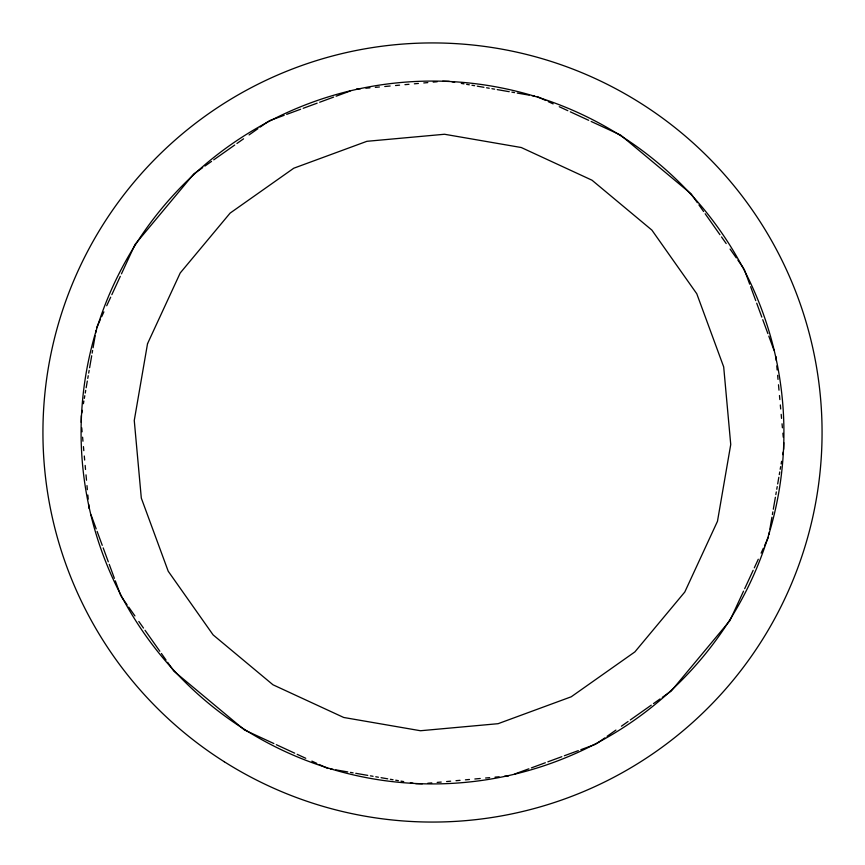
<?xml version="1.0" encoding="UTF-8"?>
<svg xmlns="http://www.w3.org/2000/svg" width="865" height="865" viewBox="0 0 865 865"><rect width="100%" height="100%" fill="white"/><g stroke="black" fill="none" stroke-linecap="round" stroke-linejoin="round"><path stroke-width="1.3" d="M81.332 415.676L81.245 422.38M81.797 413.016L82.251 410.356M83.408 403.696L83.862 401.036M84.327 398.376L84.792 395.716M85.246 393.045L85.711 390.385M86.165 387.725L87.322 381.065M87.776 378.405L88.241 375.745M88.695 373.085L89.16 370.415M89.614 367.755L91.69 355.775M92.144 353.115L92.609 350.455M93.074 347.784L95.139 335.804M95.604 333.144L96.058 330.484M768.942 534.516L769.396 531.856M769.861 529.196L771.926 517.216M772.391 514.545L772.856 511.885M773.31 509.226L775.386 497.245M775.84 494.585L776.305 491.915M776.759 489.255L777.224 486.595M777.678 483.935L778.835 477.275M779.289 474.615L779.754 471.955M780.208 469.284L780.673 466.624M781.138 463.964L781.592 461.305M782.749 454.644L783.203 451.984M783.668 449.324L783.755 442.621M96.523 327.813L100.491 319.239M101.627 316.785L103.886 311.876M106.719 305.745L110.688 297.16M111.823 294.706L120.322 276.313M121.457 273.859L135.059 244.427L193.879 173.854L202.702 167.626M743.543 591.141L729.941 620.573L671.121 691.146L662.298 697.374M744.679 588.687L753.177 570.295M754.312 567.84L758.281 559.255M761.113 553.124L763.373 548.215M764.509 545.761L768.477 537.187M204.919 166.069L211.536 161.398M213.742 159.841L234.718 145.039M236.934 143.482L243.552 138.811M249.077 134.918L257.911 128.69M260.116 127.133L267.847 121.684M597.153 743.316L604.884 737.867M607.089 736.31L615.923 730.082M621.448 726.189L628.066 721.518M630.282 719.961L651.259 705.159M653.464 703.602L660.082 698.931M268.95 120.905L284.163 115.305M286.693 114.375L300.642 109.25M303.183 108.309L317.131 103.184M319.661 102.254L333.609 97.118M336.15 96.188L350.098 91.063M514.902 773.937L528.85 768.812M531.391 767.882L545.339 762.746M547.869 761.816L561.817 756.691M564.358 755.751L578.307 750.625M580.837 749.696L596.05 744.095M356.51 89.073L360.554 88.706M365.927 88.208L369.971 87.852M375.345 87.354L379.389 86.987M384.763 86.5L390.147 86.013M395.532 85.527L399.565 85.159M404.95 84.662L408.983 84.305M414.367 83.808L418.401 83.44M423.785 82.954L427.818 82.586M433.203 82.099L437.236 81.732M442.621 81.245L449.324 81.332M422.38 783.755L415.676 783.668M427.764 783.268L431.797 782.901M437.182 782.414L441.215 782.047M446.6 781.56L450.633 781.192M456.017 780.695L460.05 780.338M465.435 779.841L469.468 779.473M474.853 778.987L480.237 778.5M485.611 778.013L489.655 777.646M495.029 777.148L499.073 776.792M504.446 776.294L508.49 775.927M451.984 81.797L454.644 82.251M461.305 83.408L463.964 83.862M466.624 84.327L469.284 84.792M471.955 85.246L474.615 85.711M477.275 86.165L483.935 87.322M486.595 87.776L489.255 88.241M491.915 88.695L494.585 89.16M497.245 89.614L509.226 91.69M511.885 92.144L514.545 92.609M517.216 93.074L529.196 95.139M531.856 95.604L534.516 96.058M330.484 768.942L333.144 769.396M335.804 769.861L347.784 771.926M350.455 772.391L353.115 772.856M355.775 773.31L367.755 775.386M370.415 775.84L373.085 776.305M375.745 776.759L378.405 777.224M381.065 777.678L387.725 778.835M390.385 779.289L393.045 779.754M395.716 780.208L398.376 780.673M401.036 781.138L403.696 781.592M410.356 782.749L413.016 783.203M537.187 96.523L545.761 100.491M548.215 101.627L553.124 103.886M559.255 106.719L567.84 110.688M570.295 111.823L588.687 120.322M591.141 121.457L620.573 135.059L691.146 193.879L697.374 202.702M273.859 743.543L244.427 729.941L173.854 671.121L167.626 662.298M276.313 744.679L294.706 753.177M297.16 754.312L305.745 758.281M311.876 761.113L316.785 763.373M319.239 764.509L327.813 768.477M698.931 204.919L703.602 211.536M705.159 213.742L719.961 234.718M721.518 236.934L726.189 243.552M730.082 249.077L736.31 257.911M737.867 260.116L743.316 267.847M121.684 597.153L127.133 604.884M128.69 607.089L134.918 615.923M138.811 621.448L143.482 628.066M145.039 630.282L159.841 651.259M161.398 653.464L166.069 660.082M744.095 268.95L749.696 284.163M750.625 286.693L755.751 300.642M756.691 303.183L761.816 317.131M762.746 319.661L767.882 333.609M768.812 336.15L773.937 350.098M91.063 514.902L96.188 528.85M97.118 531.391L102.254 545.339M103.184 547.869L108.309 561.817M109.25 564.358L114.375 578.307M115.305 580.837L120.905 596.05M775.927 356.51L776.294 360.554M776.792 365.927L777.148 369.971M777.646 375.345L778.013 379.389M778.5 384.763L778.987 390.147M779.473 395.532L779.841 399.565M780.338 404.95L780.695 408.983M781.192 414.367L781.56 418.401M782.047 423.785L782.414 427.818M782.901 433.203L783.268 437.236M81.732 427.764L82.099 431.797M82.586 437.182L82.954 441.215M83.44 446.6L83.808 450.633M84.305 456.017L84.662 460.05M85.159 465.435L85.527 469.468M86.013 474.853L86.5 480.237M86.987 485.611L87.354 489.655M87.852 495.029L88.208 499.073M88.706 504.446L89.073 508.49M147.526 343.708L134.259 420.487L141.309 498.089L168.21 571.224L213.114 634.899L272.983 684.788L343.708 717.474L420.487 730.741L498.089 723.691L571.224 696.79L634.899 651.886L684.788 592.017L717.474 521.292L730.741 444.513L723.691 366.911L696.79 293.776L651.886 230.101L592.017 180.212L521.292 147.526L444.513 134.259L366.911 141.309L293.776 168.21L230.101 213.114L180.212 272.983L147.526 343.708M244.687 729.519A351.417 351.417 0 0 0 783.636 446.632A351.417 351.417 0 0 0 269.177 121.338A351.417 351.417 0 0 0 244.687 729.519M224.305 761.762A389.564 389.564 0 0 0 821.75 448.167A389.564 389.564 0 0 0 251.445 87.56A389.564 389.564 0 0 0 224.305 761.762"/></g></svg>
